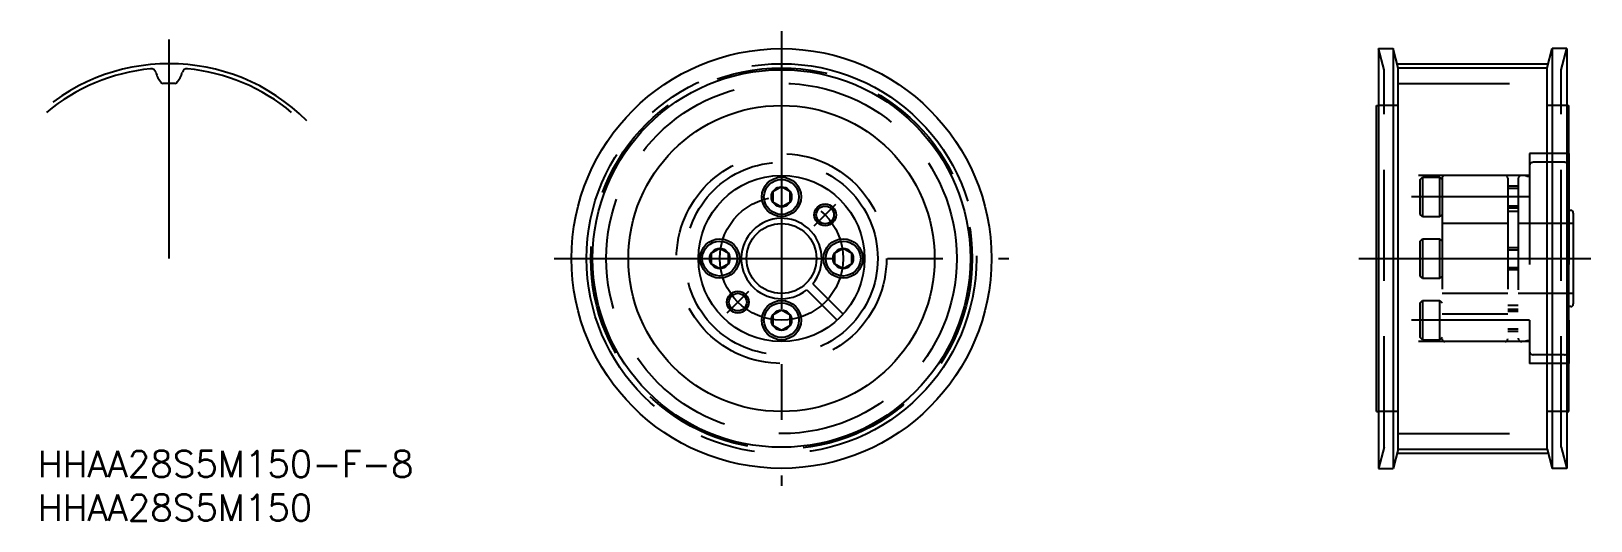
# Model space of a CAD drawing. Extents: x -86 to 92, y -30 to 26.
import ezdxf

# ---------------------------------------------------------------- set-up
doc = ezdxf.new("R2010")
doc.units = 0
doc.linetypes.add('CENTER', pattern=[50.8, 31.75, -6.35, 6.35, -6.35])
doc.linetypes.add('DASHED', pattern=[19.05, 12.7, -6.35])
doc.layers.get('0').update_dxf_attribs({"linetype": 'CONTINUOUS'})
doc.layers.add('CENTER', color=1, linetype='CENTER')
doc.styles.get("Standard").update_dxf_attribs({"font": 'txt.shx', "height": 3, "bigfont": 'bigfont.shx'})

# ---------------------------------------------------------------- blocks, each defined once
blk = doc.blocks.new('*U21')
at = {"color": 7, "linetype": 'CONTINUOUS'}
blk.add_text('HHAA28S5M150', height=3, dxfattribs=at).set_placement((-85, -30))
blk = doc.blocks.new('*U22')
at = {"color": 7, "linetype": 'CONTINUOUS'}
blk.add_text('HHAA28S5M150-F-8', height=3, dxfattribs=at).set_placement((-85, -25))

msp = doc.modelspace()

# ---------------------------------------------------------------- linework, layer by layer
at = {"color": 3, "linetype": 'DASHED'}
for p, q in [((68.9, 21.59), (68.25, 24)), ((89.1, 21.59), (89.75, 24)), ((68.9, -21.59), (68.9, 21.59)), ((89.1, -21.59), (89.1, 21.59)), ((70.5, 20.03), (87.5, 20.03)), ((70.5, 17.5), (68.25, 17.5)), ((89.75, 17.5), (87.5, 17.5)), ((90, 12), (85.5, 12)), ((85.5, 12), (85.5, -12)), ((89.5, 11), (85.9, 11)), ((90, 12), (90, -12)), ((85.5, 9.5), (68, 9.5)), ((73, 9.05), (73.25, 9.3)), ((73, 5.05), (73, 9.05)), ((73.25, 9.3), (75.25, 9.3)), ((73.25, 9.3), (73.25, 4.8)), ((75.25, 9.3), (75.5, 9.05)), ((75.25, 4.8), (75.25, 9.3)), ((75.5, 9.2), (75.5, -9.2)), ((83, 9.2), (83, -9.2)), ((84.2, 9.1), (84.2, -9.1)), ((84.89, 9.5), (84.6, 9.5)), ((85.19, 9.42), (84.89, 9.5)), ((83, 8.3), (84.2, 8.3)), ((83, 8.06), (84.2, 8.06)), ((83, 6.04), (84.2, 6.04)), ((83, 5.8), (84.2, 5.8)), ((84.2, 5.37), (83, 5.37)), ((73.25, 4.8), (73, 5.05)), ((73.25, 4.8), (75.25, 4.8)), ((75.5, 5.05), (75.25, 4.8)), ((83, 4), (75.5, 4)), ((90.5, 4), (84.2, 4)), ((73, 2), (73.25, 2.25)), ((73, -2), (73, 2)), ((73.25, 2.25), (75.25, 2.25)), ((73.25, 2.25), (73.25, -2.25)), ((75.25, 2.25), (75.5, 2)), ((75.25, -2.25), (75.25, 2.25)), ((83, 1.25), (84.2, 1.25)), ((83, 1.01), (84.2, 1.01)), ((83, -1.01), (84.2, -1.01)), ((83, -1.25), (84.2, -1.25)), ((73.25, -2.25), (73, -2)), ((73.25, -2.25), (75.25, -2.25)), ((75.5, -2), (75.25, -2.25)), ((73, -5.05), (73.25, -4.8)), ((73, -9.05), (73, -5.05)), ((73.25, -4.8), (75.25, -4.8)), ((73.25, -4.8), (73.25, -9.3)), ((75.25, -4.8), (75.5, -5.05)), ((75.25, -9.3), (75.25, -4.8)), ((83, -4), (75.5, -4)), ((90.5, -4), (84.2, -4)), ((83, -6.35), (75.5, -6.35)), ((83, -7.06), (75.5, -7.06)), ((84.2, -5.37), (83, -5.37)), ((83, -5.8), (84.2, -5.8)), ((83, -6.04), (84.2, -6.04)), ((83, -8.06), (84.2, -8.06)), ((83, -8.3), (84.2, -8.3)), ((85.5, -9.5), (68, -9.5)), ((73.25, -9.3), (73, -9.05)), ((73.25, -9.3), (75.25, -9.3)), ((75.5, -9.05), (75.25, -9.3)), ((84.89, -9.5), (84.6, -9.5)), ((85.19, -9.42), (84.89, -9.5)), ((90, -12), (85.5, -12)), ((89.5, -11), (85.9, -11)), ((70.5, -17.5), (68.25, -17.5)), ((89.75, -17.5), (87.5, -17.5)), ((70.5, -20.03), (87.5, -20.03)), ((68.9, -21.59), (68.25, -24)), ((89.1, -21.59), (89.75, -24))]:
    msp.add_line(p, q, dxfattribs=at)
at = {"color": 7, "linetype": 'CONTINUOUS'}
for p, q in [((68.25, 24), (69.91, 24)), ((68.25, 24), (68.25, -24)), ((70.5, 21.8), (69.91, 24)), ((69.91, 24), (69.91, -24)), ((87.5, 21.8), (88.09, 24)), ((89.75, 24), (88.09, 24)), ((88.09, 24), (88.09, -24)), ((89.75, 24), (89.75, -24)), ((70.5, -21.8), (70.5, 21.8)), ((70.5, 21.8), (87.5, 21.8)), ((87.5, -21.8), (87.5, 21.8)), ((68, -17.5), (68, 17.5)), ((68, 17.5), (68.25, 17.5)), ((89.75, 17.5), (90, 17.5)), ((90, -17.5), (90, 17.5)), ((0, 8.2), (-1, 7.63)), ((-1, 7.63), (-1, 6.47)), ((1, 7.63), (0, 8.2)), ((1, 6.47), (1, 7.63)), ((-1, 6.47), (0, 5.9)), ((0, 5.9), (1, 6.47)), ((90.2, 5.5), (90, 5.5)), ((90.5, 5.2), (90.5, -5.2)), ((-7.05, 1.15), (-8.05, 0.58)), ((-8.05, 0.58), (-8.05, -0.58)), ((-6.05, 0.58), (-7.05, 1.15)), ((-6.05, -0.58), (-6.05, 0.58)), ((7.05, 1.15), (6.05, 0.58)), ((6.05, 0.58), (6.05, -0.58)), ((8.05, 0.58), (7.05, 1.15)), ((8.05, -0.58), (8.05, 0.58)), ((-8.05, -0.58), (-7.05, -1.15)), ((-7.05, -1.15), (-6.05, -0.58)), ((6.05, -0.58), (7.05, -1.15)), ((7.05, -1.15), (8.05, -0.58)), ((3.59, -2.88), (7.06, -6.35)), ((2.88, -3.59), (6.35, -7.06)), ((0, -5.9), (-1, -6.47)), ((-1, -6.47), (-1, -7.63)), ((1, -6.47), (0, -5.9)), ((1, -7.63), (1, -6.47)), ((90.2, -5.5), (90, -5.5)), ((-1, -7.63), (0, -8.2)), ((0, -8.2), (1, -7.63)), ((68, -17.5), (68.25, -17.5)), ((89.75, -17.5), (90, -17.5)), ((70.5, -21.8), (69.91, -24)), ((70.5, -21.8), (87.5, -21.8)), ((87.5, -21.8), (88.09, -24)), ((68.25, -24), (69.91, -24)), ((89.75, -24), (88.09, -24))]:
    msp.add_line(p, q, dxfattribs=at)
for centre, radius in [((0, 0), 24), ((0, 0), 21.59), ((0, 0), 17.5), ((0, 0), 9.5), ((0, 7.05), 2.25), ((0, 7.05), 2), ((0, 7.05), 1.15), ((4.99, 4.99), 1.01), ((0, 0), 4), ((-7.05, 0), 2.25), ((-7.05, 0), 2), ((7.05, 0), 2.25), ((7.05, 0), 2), ((-7.05, 0), 1.15), ((7.05, 0), 1.15), ((-4.99, -4.99), 1.01), ((0, -7.05), 2.25), ((0, -7.05), 2), ((0, -7.05), 1.15)]:
    msp.add_circle(centre, radius, dxfattribs=at)
at = {"color": 3, "linetype": 'DASHED'}
for radius in [21.8, 20.03, 12, 11]:
    msp.add_circle((0, 0), radius, dxfattribs=at)
at = {"color": 3, "linetype": 'CONTINUOUS'}
for centre in [(4.99, 4.99), (-4.99, -4.99)]:
    msp.add_circle(centre, 1.25, dxfattribs=at)
at = {"color": 7, "linetype": 'CONTINUOUS'}
for centre, radius, start, end in [((-70, 0), 21.8, 95.529, 130), ((-72.05, 21.15), 0.55, 16.2372, 95.529), ((-67.95, 21.15), 0.55, 84.471, 163.7628), ((-70, 0), 21.8, 50, 84.471), ((-68.38, 22.22), 3.27, 196.2372, 220.1937), ((-70.69, 20.27), 0.25, 220.1937, 271.9376), ((-70, 0), 20.03, 90, 91.9376), ((-70, 0), 20.03, 88.0624, 90), ((-69.31, 20.27), 0.25, 268.0624, 319.8063), ((-71.62, 22.22), 3.27, 319.8063, 343.7628), ((90.2, 5.2), 0.3, 360, 90), ((0, 0), 4.6, 321.2401, 308.7599), ((90.2, -5.2), 0.3, 270, 0)]:
    msp.add_arc(centre, radius, start, end, dxfattribs=at)
at = {"color": 3, "linetype": 'DASHED'}
for centre, radius, start, end in [((85.9, 10.6), 0.4, 90, 180), ((89.5, 10.5), 0.5, 0, 90), ((75.8, 9.2), 0.3, 90, 180), ((82.7, 9.2), 0.3, 0, 90), ((84.6, 9.1), 0.4, 90, 180), ((85.27, 9.73), 0.32, 255, 315.7191), ((75.8, -9.2), 0.3, 180, 270), ((82.7, -9.2), 0.3, 270, 0), ((84.6, -9.1), 0.4, 180, 270), ((85.27, -9.73), 0.32, 44.2809, 105), ((85.9, -10.6), 0.4, 180, 270), ((89.5, -10.5), 0.5, 270, 0)]:
    msp.add_arc(centre, radius, start, end, dxfattribs=at)
at = {"layer": 'CENTER', "color": 1, "linetype": 'CENTER'}
for p, q in [((-70, 0), (-70, 25.04)), ((0, 26), (0, -26)), ((70.5, 22.28), (87.5, 22.28)), ((3.75, 3.75), (6.22, 6.22)), ((85.5, 7.05), (72, 7.05)), ((-26, 0), (26, 0)), ((66, 0), (92.5, 0)), ((-6.22, -6.22), (-3.75, -3.75)), ((85.5, -7.05), (72, -7.05)), ((70.5, -22.28), (87.5, -22.28))]:
    msp.add_line(p, q, dxfattribs=at)
for radius in [22.28, 7.05]:
    msp.add_circle((0, 0), radius, dxfattribs=at)
msp.add_arc((-70, 0), 22.28, 45, 135, dxfattribs=at)

# ---------------------------------------------------------------- block references
at = {"color": 7, "linetype": 'CONTINUOUS'}
for name in ['*U22', '*U21']:
    msp.add_blockref(name, (0, 0), dxfattribs=at)

doc.saveas('drawing.dxf')
